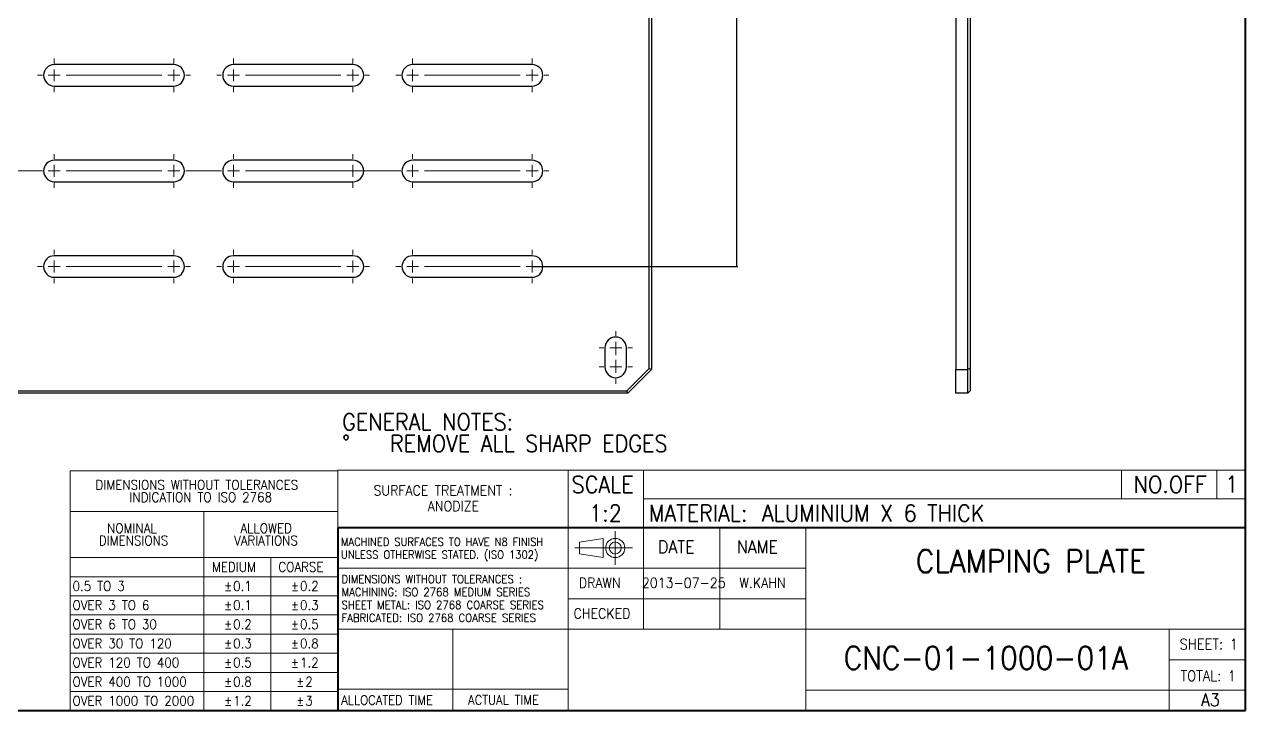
# Model space of a CAD drawing. Header units: millimetres. Extents: x 15 to 913, y -15 to 331.
# Drawn here: x 159.4 to 415, y 5 to 148.5 of the extents above; entities that cross this region are included whole.
import ezdxf

# ---------------------------------------------------------------- set-up
doc = ezdxf.new("R2010")
doc.units = ezdxf.units.MM
doc.header["$PDSIZE"] = -1
doc.linetypes.add('CENTERX2', pattern=[100, 64, -12, 12, -12])
doc.layers.get('0').update_dxf_attribs({"true_color": 0xffffff})
doc.styles.add('textstyle0', font='standard')
doc.styles.add('textstyle1', font='standard')
doc.styles.add('textstyle10', font='standard')
doc.styles.add('textstyle11', font='standard')
doc.styles.add('textstyle12', font='standard')
doc.styles.add('textstyle13', font='standard')
doc.styles.add('textstyle14', font='standard')
doc.styles.add('textstyle15', font='standard')
doc.styles.add('textstyle16', font='standard')
doc.styles.add('textstyle17', font='standard')
doc.styles.add('textstyle18', font='standard')
doc.styles.add('textstyle19', font='standard')
doc.styles.add('textstyle2', font='standard')
doc.styles.add('textstyle20', font='standard')
doc.styles.add('textstyle21', font='standard')
doc.styles.add('textstyle22', font='standard')
doc.styles.add('textstyle23', font='standard')
doc.styles.add('textstyle24', font='standard')
doc.styles.add('textstyle25', font='standard')
doc.styles.add('textstyle26', font='standard')
doc.styles.add('textstyle27', font='standard')
doc.styles.add('textstyle28', font='standard')
doc.styles.add('textstyle29', font='standard')
doc.styles.add('textstyle3', font='standard')
doc.styles.add('textstyle30', font='standard')
doc.styles.add('textstyle31', font='standard')
doc.styles.add('textstyle32', font='standard')
doc.styles.add('textstyle33', font='standard')
doc.styles.add('textstyle34', font='standard')
doc.styles.add('textstyle35', font='standard')
doc.styles.add('textstyle36', font='standard')
doc.styles.add('textstyle37', font='standard')
doc.styles.add('textstyle38', font='standard')
doc.styles.add('textstyle39', font='standard')
doc.styles.add('textstyle4', font='standard')
doc.styles.add('textstyle40', font='standard')
doc.styles.add('textstyle41', font='standard')
doc.styles.add('textstyle42', font='standard')
doc.styles.add('textstyle43', font='standard')
doc.styles.add('textstyle44', font='standard')
doc.styles.add('textstyle45', font='standard')
doc.styles.add('textstyle46', font='standard')
doc.styles.add('textstyle47', font='standard')
doc.styles.add('textstyle48', font='standard')
doc.styles.add('textstyle49', font='standard')
doc.styles.add('textstyle5', font='standard')
doc.styles.add('textstyle50', font='standard')
doc.styles.add('textstyle51', font='standard')
doc.styles.add('textstyle6', font='standard')
doc.styles.add('textstyle7', font='standard')
doc.styles.add('textstyle74', font='standard')
doc.styles.add('textstyle75', font='standard')
doc.styles.add('textstyle76', font='standard')
doc.styles.add('textstyle77', font='standard')
doc.styles.add('textstyle78', font='standard')
doc.styles.add('textstyle79', font='standard')
doc.styles.add('textstyle8', font='standard')
doc.styles.add('textstyle80', font='standard')
doc.styles.add('textstyle81', font='standard')
doc.styles.add('textstyle82', font='standard')
doc.styles.add('textstyle83', font='standard')
doc.styles.add('textstyle84', font='standard')
doc.styles.add('textstyle85', font='standard')
doc.styles.add('textstyle86', font='standard')
doc.styles.add('textstyle87', font='standard')
doc.styles.add('textstyle88', font='standard')
doc.styles.add('textstyle89', font='standard')
doc.styles.add('textstyle9', font='standard')
doc.styles.add('textstyle90', font='standard')
doc.styles.add('textstyle91', font='standard')
doc.styles.add('textstyle92', font='standard')
doc.styles.add('textstyle93', font='standard')
doc.styles.add('textstyle94', font='standard')
doc.dimstyles.new('QCADDimStyle', dxfattribs={"dimtxt": 3.5, "dimasz": 2.5, "dimexe": 1, "dimexo": 0, "dimgap": 1.524, "dimtad": 1, "dimtoh": 1, "dimdec": 4, "dimzin": 0, "dimdsep": 46, "dimtxsty": 'Standard', "dimcen": 0.09, "dimadec": 0, "dimazin": 0, "dimtfac": 1, "dimtdec": 4, "dimtofl": 0, "dimtmove": 0, "dimatfit": 3, "dimfxl": 1, "dimtolj": 1, "dimtzin": 0, "dimarcsym": 0})

# ---------------------------------------------------------------- blocks, each defined once
blk = doc.blocks.new('SW_NOTE_0')
at = {"color": 0, "linetype": 'Continuous', "lineweight": 0, "char_height": 3.5, "attachment_point": 1}
for s, insert, style in [('GENERAL NOTES:', (0, 4.51), 'textstyle0'), ('%%d', (0, -0.01), 'textstyle2'), ('REMOVE ALL SHARP EDGES', (10, -0.01), 'textstyle1')]:
    blk.add_mtext(s, dxfattribs=dict(at, insert=insert, style=style))
blk = doc.blocks.new('SW_NOTE_1')
at = {"color": 0, "linetype": 'Continuous', "lineweight": 0, "char_height": 1.7, "attachment_point": 1}
for s, insert, style in [('DIMENSIONS WITHOUT TOLERANCES :', (0, 2.19), 'textstyle3'), ('MACHINING: ISO 2768 MEDIUM SERIES', (0, -0.51), 'textstyle4'), ('SHEET METAL: ISO 2768 COARSE SERIES', (0, -3.21), 'textstyle5'), ('FABRICATED: ISO 2768 COARSE SERIES', (0, -5.91), 'textstyle6')]:
    blk.add_mtext(s, dxfattribs=dict(at, insert=insert, style=style))
blk = doc.blocks.new('SW_NOTE_2')
at = {"color": 0, "linetype": 'Continuous', "lineweight": 0, "char_height": 1.67, "attachment_point": 1}
for s, insert, style in [('MACHINED SURFACES TO HAVE N8 FINISH', (0, 2.15), 'textstyle7'), ('UNLESS OTHERWISE STATED. (ISO 1302)', (0, -0.52), 'textstyle8')]:
    blk.add_mtext(s, dxfattribs=dict(at, insert=insert, style=style))
blk = doc.blocks.new('SW_TABLEANNOTATION_0')
at = {"color": 0, "linetype": 'Continuous', "lineweight": 0}
for p, q in [((0, 0), (0, -50.13)), ((56, 0), (0, 0)), ((56, -50.13), (56, 0)), ((0, -8.5), (56, -8.5)), ((28, -8.5), (28, -50.13)), ((0, -18.12), (56, -18.12)), ((42, -18.12), (42, -50.13)), ((0, -22.13), (56, -22.13)), ((0, -26.13), (56, -26.13)), ((0, -30.13), (56, -30.13)), ((0, -34.12), (56, -34.12)), ((0, -38.13), (56, -38.13)), ((0, -42.13), (56, -42.13)), ((0, -46.13), (56, -46.13)), ((0, -50.13), (56, -50.13))]:
    blk.add_line(p, q, dxfattribs=at)
at = {"color": 0, "linetype": 'Continuous', "lineweight": 0, "char_height": 2, "attachment_point": 1}
for s, insert, style in [('DIMENSIONS WITHOUT TOLERANCES', (5.31, -1.92), 'textstyle9'), ('INDICATION TO ISO 2768', (12.42, -4.51), 'textstyle10'), ('NOMINAL', (7.74, -10.99), 'textstyle11'), ('ALLOWED', (35.64, -10.99), 'textstyle13'), ('DIMENSIONS', (6.01, -13.57), 'textstyle12'), ('VARIATIONS', (34.3, -13.57), 'textstyle14'), ('MEDIUM', (29.67, -19.09), 'textstyle15'), ('COARSE', (43.58, -19.09), 'textstyle16'), ('0.5 TO 3', (0.5, -23.09), 'textstyle17'), ('%%p', (32.2, -23.09), 'textstyle18'), ('0.1', (34.11, -23.09), 'textstyle19'), ('%%p', (46.2, -23.09), 'textstyle20'), ('0.2', (48.11, -23.09), 'textstyle21'), ('OVER 3 TO 6', (0.5, -27.09), 'textstyle22'), ('%%p', (32.2, -27.09), 'textstyle23'), ('0.1', (34.11, -27.09), 'textstyle24'), ('%%p', (46.2, -27.09), 'textstyle25'), ('0.3', (48.11, -27.09), 'textstyle26'), ('OVER 6 TO 30', (0.5, -31.09), 'textstyle27'), ('%%p', (32.2, -31.09), 'textstyle28'), ('0.2', (34.11, -31.09), 'textstyle29'), ('%%p', (46.2, -31.09), 'textstyle30'), ('0.5', (48.11, -31.09), 'textstyle31'), ('OVER 30 TO 120', (0.5, -35.09), 'textstyle32'), ('%%p', (32.2, -35.09), 'textstyle33'), ('0.3', (34.11, -35.09), 'textstyle34'), ('%%p', (46.2, -35.09), 'textstyle35'), ('0.8', (48.11, -35.09), 'textstyle36'), ('OVER 120 TO 400', (0.5, -39.09), 'textstyle37'), ('%%p', (32.2, -39.09), 'textstyle38'), ('0.5', (34.11, -39.09), 'textstyle39'), ('%%p', (46.2, -39.09), 'textstyle40'), ('1.2', (48.11, -39.09), 'textstyle41'), ('OVER 400 TO 1000', (0.5, -43.09), 'textstyle42'), ('%%p', (32.2, -43.09), 'textstyle43'), ('0.8', (34.11, -43.09), 'textstyle44'), ('%%p', (47.31, -43.09), 'textstyle45'), ('2', (49.21, -43.09), 'textstyle46'), ('OVER 1000 TO 2000', (0.5, -47.09), 'textstyle47'), ('%%p', (32.2, -47.09), 'textstyle48'), ('1.2', (34.11, -47.09), 'textstyle49'), ('%%p', (47.31, -47.09), 'textstyle50'), ('3', (49.21, -47.09), 'textstyle51')]:
    blk.add_mtext(s, dxfattribs=dict(at, insert=insert, style=style))
blk = doc.blocks.new('*D63')
at = {"color": 0, "linetype": 'Continuous', "lineweight": -2}
for p, q in [((265.75, 217.86), (308.72, 217.86)), ((308.54, 217.68), (308.54, 158.04)), ((308.54, 98.04), (308.54, 157.68)), ((265.75, 97.86), (308.72, 97.86))]:
    blk.add_line(p, q, dxfattribs=at)
at = {"color": 0}
for points in [[(308.57, 217.68), (308.51, 217.68), (308.54, 217.86)], [(308.51, 98.04), (308.57, 98.04), (308.54, 97.86)]]:
    blk.add_solid(points, dxfattribs=at)
at = {"layer": 'Defpoints', "color": 0}
for p in [(265.68, 217.86), (265.68, 97.86), (308.54, 97.86)]:
    blk.add_point(p, dxfattribs=at)
at = {"color": 0, "lineweight": 0, "insert": (308.54, 157.86), "char_height": 0.18, "attachment_point": 5}
blk.add_mtext('\\A1;40x6=240.0000', dxfattribs=at)
blk = doc.blocks.new('SW_CENTERMARKSYMBOL_5')
at = {"color": 0, "linetype": 'Continuous', "lineweight": 0}
for p, q in [((-25, 2.5), (-25, 3.5)), ((0, 2.5), (0, 3.5)), ((-25, 0), (-25, 1.25)), ((-22.5, 0), (-2.5, 0)), ((-2.5, 0), (-22.5, 0)), ((0, 0), (-1.25, 0)), ((0, 0), (0, 1.25)), ((0, 0), (0, -1.25)), ((0, 0), (1.25, 0)), ((2.5, 0), (3.5, 0)), ((-27.5, 0), (-28.5, 0)), ((-25, 0), (-26.25, 0)), ((-25, 0), (-25, -1.25)), ((-25, 0), (-23.75, 0)), ((-25, -2.5), (-25, -3.5)), ((-22.5, 0), (-21.5, 0)), ((-2.5, 0), (-3.5, 0)), ((0, -2.5), (0, -3.5))]:
    blk.add_line(p, q, dxfattribs=at)
blk = doc.blocks.new('SW_CENTERMARKSYMBOL_6')
at = {"color": 0, "linetype": 'Continuous', "lineweight": 0}
for p, q in [((-25, 2.5), (-25, 3.5)), ((0, 2.5), (0, 3.5)), ((-25, 0), (-25, 1.25)), ((-22.5, 0), (-2.5, 0)), ((-2.5, 0), (-22.5, 0)), ((0, 0), (-1.25, 0)), ((0, 0), (0, 1.25)), ((0, 0), (0, -1.25)), ((0, 0), (1.25, 0)), ((2.5, 0), (3.5, 0)), ((-27.5, 0), (-28.5, 0)), ((-25, 0), (-26.25, 0)), ((-25, 0), (-25, -1.25)), ((-25, 0), (-23.75, 0)), ((-25, -2.5), (-25, -3.5)), ((-22.5, 0), (-21.5, 0)), ((-2.5, 0), (-3.5, 0)), ((0, -2.5), (0, -3.5))]:
    blk.add_line(p, q, dxfattribs=at)
blk = doc.blocks.new('SW_CENTERMARKSYMBOL_7')
at = {"color": 0, "linetype": 'Continuous', "lineweight": 0}
for p, q in [((-25, 2.5), (-25, 3.5)), ((0, 2.5), (0, 3.5)), ((-25, 0), (-25, 1.25)), ((0, 0), (-1.25, 0)), ((0, 0), (0, 1.25)), ((0, 0), (0, -1.25)), ((0, 0), (1.25, 0)), ((2.5, 0), (3.5, 0)), ((-27.5, 0), (-28.5, 0)), ((-25, 0), (-26.25, 0)), ((-25, 0), (-25, -1.25)), ((-25, 0), (-23.75, 0)), ((-25, -2.5), (-25, -3.5)), ((-22.5, 0), (-21.5, 0)), ((-22.5, 0), (-2.5, 0)), ((-2.5, 0), (-22.5, 0)), ((-2.5, 0), (-3.5, 0)), ((0, -2.5), (0, -3.5))]:
    blk.add_line(p, q, dxfattribs=at)
blk = doc.blocks.new('SW_CENTERMARKSYMBOL_17')
at = {"color": 0, "linetype": 'Continuous', "lineweight": 0}
for p, q in [((0, 2.5), (0, 3.5)), ((25, 2.5), (25, 3.5)), ((-2.5, 0), (-3.5, 0)), ((0, 0), (-1.25, 0)), ((0, 0), (0, 1.25)), ((0, 0), (0, -1.25)), ((0, 0), (1.25, 0)), ((2.5, 0), (3.5, 0)), ((2.5, 0), (22.5, 0)), ((22.5, 0), (21.5, 0)), ((25, 0), (23.75, 0)), ((25, 0), (25, 1.25)), ((25, 0), (25, -1.25)), ((25, 0), (26.25, 0)), ((27.5, 0), (28.5, 0)), ((0, -2.5), (0, -3.5)), ((25, -2.5), (25, -3.5))]:
    blk.add_line(p, q, dxfattribs=at)
blk = doc.blocks.new('SW_CENTERMARKSYMBOL_18')
at = {"color": 0, "linetype": 'Continuous', "lineweight": 0}
for p, q in [((-37.5, 2.5), (-37.5, 3.5)), ((-12.5, 2.5), (-12.5, 3.5)), ((0, 2.5), (0, 3.5)), ((25, 2.5), (25, 3.5)), ((37.5, 2.5), (37.5, 3.5)), ((62.5, 2.5), (62.5, 3.5)), ((75, 2.5), (75, 3.5)), ((100, 2.5), (100, 3.5)), ((112.5, 2.5), (112.5, 3.5)), ((137.5, 2.5), (137.5, 3.5)), ((-37.5, 0), (-37.5, 1.25)), ((-12.5, 0), (-12.5, 1.25)), ((-2.5, 0), (-3.5, 0)), ((0, 0), (-1.25, 0)), ((0, 0), (0, 1.25)), ((0, 0), (0, -1.25)), ((0, 0), (1.25, 0)), ((2.5, 0), (3.5, 0)), ((2.5, 0), (22.5, 0)), ((22.5, 0), (21.5, 0)), ((25, 0), (23.75, 0)), ((25, 0), (25, 1.25)), ((25, 0), (25, -1.25)), ((25, 0), (26.25, 0)), ((27.5, 0), (28.5, 0)), ((27.5, 0), (35, 0)), ((35, 0), (34, 0)), ((37.5, 0), (36.25, 0)), ((37.5, 0), (37.5, 1.25)), ((37.5, 0), (37.5, -1.25)), ((37.5, 0), (38.75, 0)), ((40, 0), (41, 0)), ((40, 0), (60, 0)), ((60, 0), (59, 0)), ((62.5, 0), (61.25, 0)), ((62.5, 0), (62.5, 1.25)), ((62.5, 0), (62.5, -1.25)), ((62.5, 0), (63.75, 0)), ((65, 0), (66, 0)), ((65, 0), (72.5, 0)), ((72.5, 0), (71.5, 0)), ((75, 0), (73.75, 0)), ((75, 0), (75, 1.25)), ((75, 0), (75, -1.25)), ((75, 0), (76.25, 0)), ((77.5, 0), (78.5, 0)), ((77.5, 0), (97.5, 0)), ((77.5, 0), (110, 0)), ((97.5, 0), (96.5, 0)), ((100, 0), (98.75, 0)), ((100, 0), (100, 1.25)), ((100, 0), (100, -1.25)), ((100, 0), (101.25, 0)), ((102.5, 0), (103.5, 0)), ((102.5, 0), (110, 0)), ((110, 0), (109, 0)), ((112.5, 0), (111.25, 0)), ((112.5, 0), (112.5, 1.25)), ((112.5, 0), (112.5, -1.25)), ((112.5, 0), (113.75, 0)), ((115, 0), (116, 0)), ((115, 0), (135, 0)), ((135, 0), (134, 0)), ((137.5, 0), (136.25, 0)), ((137.5, 0), (137.5, 1.25)), ((137.5, 0), (137.5, -1.25)), ((137.5, 0), (138.75, 0)), ((140, 0), (141, 0)), ((-40, 0), (-41, 0)), ((-37.5, 0), (-38.75, 0)), ((-37.5, 0), (-37.5, -1.25)), ((-37.5, 0), (-36.25, 0)), ((-37.5, -2.5), (-37.5, -3.5)), ((-35, 0), (-34, 0)), ((-35, 0), (-15, 0)), ((-15, 0), (-16, 0)), ((-12.5, 0), (-13.75, 0)), ((-12.5, 0), (-12.5, -1.25)), ((-12.5, 0), (-11.25, 0)), ((-12.5, -2.5), (-12.5, -3.5)), ((-10, 0), (-9, 0)), ((-10, 0), (-2.5, 0)), ((0, -2.5), (0, -3.5)), ((25, -2.5), (25, -3.5)), ((37.5, -2.5), (37.5, -3.5)), ((62.5, -2.5), (62.5, -3.5)), ((75, -2.5), (75, -3.5)), ((100, -2.5), (100, -3.5)), ((112.5, -2.5), (112.5, -3.5)), ((137.5, -2.5), (137.5, -3.5))]:
    blk.add_line(p, q, dxfattribs=at)
blk = doc.blocks.new('SW_CENTERMARKSYMBOL_19')
at = {"color": 0, "linetype": 'Continuous', "lineweight": 0}
for p, q in [((0, 2.5), (0, 3.5)), ((25, 2.5), (25, 3.5)), ((-2.5, 0), (-3.5, 0)), ((0, 0), (-1.25, 0)), ((0, 0), (0, 1.25)), ((0, 0), (0, -1.25)), ((0, 0), (1.25, 0)), ((2.5, 0), (3.5, 0)), ((2.5, 0), (22.5, 0)), ((22.5, 0), (21.5, 0)), ((25, 0), (23.75, 0)), ((25, 0), (25, 1.25)), ((25, 0), (25, -1.25)), ((25, 0), (26.25, 0)), ((27.5, 0), (28.5, 0)), ((0, -2.5), (0, -3.5)), ((25, -2.5), (25, -3.5))]:
    blk.add_line(p, q, dxfattribs=at)
blk = doc.blocks.new('SW_CENTERMARKSYMBOL_20')
at = {"color": 0, "linetype": 'Continuous', "lineweight": 0}
for p, q in [((0, 2.5), (0, 3.5)), ((25, 2.5), (25, 3.5)), ((-2.5, 0), (-3.5, 0)), ((0, 0), (-1.25, 0)), ((0, 0), (0, 1.25)), ((0, 0), (0, -1.25)), ((0, 0), (1.25, 0)), ((2.5, 0), (3.5, 0)), ((2.5, 0), (22.5, 0)), ((22.5, 0), (21.5, 0)), ((25, 0), (23.75, 0)), ((25, 0), (25, 1.25)), ((25, 0), (25, -1.25)), ((25, 0), (26.25, 0)), ((27.5, 0), (28.5, 0)), ((0, -2.5), (0, -3.5)), ((25, -2.5), (25, -3.5))]:
    blk.add_line(p, q, dxfattribs=at)
blk = doc.blocks.new('SW_CENTERMARKSYMBOL_31')
at = {"color": 0, "linetype": 'Continuous', "lineweight": 0}
for p, q in [((-25, 2.5), (-25, 3.5)), ((0, 2.5), (0, 3.5)), ((-25, 0), (-25, 1.25)), ((-2.5, 0), (-22.5, 0)), ((0, 0), (-1.25, 0)), ((0, 0), (0, 1.25)), ((0, 0), (0, -1.25)), ((0, 0), (1.25, 0)), ((2.5, 0), (3.5, 0)), ((-27.5, 0), (-28.5, 0)), ((-25, 0), (-26.25, 0)), ((-25, 0), (-25, -1.25)), ((-25, 0), (-23.75, 0)), ((-25, -2.5), (-25, -3.5)), ((-22.5, 0), (-21.5, 0)), ((-2.5, 0), (-3.5, 0)), ((0, -2.5), (0, -3.5))]:
    blk.add_line(p, q, dxfattribs=at)
blk = doc.blocks.new('SW_CENTERMARKSYMBOL_33')
at = {"color": 0, "linetype": 'Continuous', "lineweight": 0}
for p, q in [((0, 2.5), (0, 3.5)), ((0, 0), (-1.25, 0)), ((0, 0), (0, 1.25)), ((0, 0), (1.25, 0)), ((0, 0), (0, -1.25)), ((2.5, 0), (3.5, 0)), ((-2.5, 0), (-3.5, 0)), ((0, -1.5), (0, -0.5)), ((0, -2.5), (0, -3.5)), ((-2.5, -4), (-3.5, -4)), ((0, -4), (-1.25, -4)), ((0, -4), (0, -2.75)), ((0, -4), (1.25, -4)), ((0, -4), (0, -5.25)), ((2.5, -4), (3.5, -4)), ((0, -6.5), (0, -7.5))]:
    blk.add_line(p, q, dxfattribs=at)

msp = doc.modelspace()

# ---------------------------------------------------------------- linework, layer by layer
at = {"color": 7, "linetype": 'Continuous', "lineweight": 40, "true_color": 0xffffff}
for p, q in [((415, 5), (415, 292)), ((415, 43.25), (225, 43.25)), ((225, 43.25), (225, 5)), ((15, 5), (415, 5))]:
    msp.add_line(p, q, dxfattribs=at)
at = {"color": 7, "linetype": 'Continuous', "lineweight": 30, "true_color": 0xffffff}
for p, q in [((290.184446, 76.566907), (290.184446, 239.152687)), ((290.68444, 239.359799), (290.68444, 76.359796)), ((354.345808, 239.359799), (354.345808, 76.359796)), ((356.845808, 76.359796), (356.845808, 239.359799)), ((357.345808, 239.152687), (357.345808, 76.566907)), ((190.684443, 140.109797), (165.684442, 140.109797)), ((228.184443, 140.109797), (203.184443, 140.109797)), ((265.684441, 140.109797), (240.684443, 140.109797)), ((165.684442, 135.609797), (190.684443, 135.609797)), ((203.184443, 135.609797), (228.184443, 135.609797)), ((240.684443, 135.609797), (265.684441, 135.609797)), ((190.684443, 120.109799), (165.684442, 120.109799)), ((228.184443, 120.109799), (203.184443, 120.109799)), ((265.684441, 120.109799), (240.684443, 120.109799)), ((165.684442, 115.609797), (190.684443, 115.609797)), ((203.184443, 115.609797), (228.184443, 115.609797)), ((240.684443, 115.609797), (265.684441, 115.609797)), ((190.684443, 100.109796), (165.684442, 100.109796)), ((228.184443, 100.109796), (203.184443, 100.109796)), ((265.684441, 100.109796), (240.684443, 100.109796)), ((165.684442, 95.609798), (190.684443, 95.609798)), ((203.184443, 95.609798), (228.184443, 95.609798)), ((240.684443, 95.609798), (265.684441, 95.609798)), ((280.934446, 80.859798), (280.934446, 76.859797)), ((285.43444, 76.859797), (285.43444, 80.859798)), ((285.477333, 71.859794), (290.184446, 76.566907)), ((290.68444, 76.359796), (285.684444, 71.359801)), ((290.68444, 76.359796), (290.184446, 76.566907)), ((354.345808, 76.359796), (356.845808, 76.359796)), ((354.345808, 71.359801), (354.345808, 76.359796)), ((357.345808, 76.566907), (356.845808, 76.359796)), ((356.845808, 71.359801), (356.845808, 76.359796)), ((357.345808, 76.566907), (357.345808, 71.859794)), ((70.891552, 71.859794), (285.477333, 71.859794)), ((285.684444, 71.359801), (285.477333, 71.859794)), ((357.345808, 71.859794), (356.845808, 71.359801)), ((285.684444, 71.359801), (70.684441, 71.359801)), ((356.845808, 71.359801), (354.345808, 71.359801))]:
    msp.add_line(p, q, dxfattribs=at)
at = {"color": 7, "linetype": 'Continuous', "lineweight": 0, "true_color": 0xffffff}
for p, q in [((273.2, 55.25), (225, 55.25)), ((225, 55.25), (225, 43.25)), ((273.2, 43.25), (273.2, 55.25)), ((273.2, 55.25), (322, 55.25)), ((289, 55.25), (289, 43.25)), ((322, 55.25), (415, 55.25)), ((389, 55.25), (389, 49.25)), ((409, 55.25), (409, 49.25)), ((289, 49.25), (415, 49.25)), ((225, 43.25), (225, 5)), ((273.2, 43.25), (273.2, 5)), ((275.580391, 40.250897), (280.580391, 41.000897)), ((280.580391, 41.000897), (280.580391, 37.000897)), ((289, 43.25), (289, 22)), ((305, 22), (305, 43.25)), ((323, 5), (323, 43.25)), ((275.580391, 40.250897), (275.580391, 37.750897)), ((275.580391, 37.750897), (280.580391, 37.000897)), ((273.2, 34.75), (225, 34.75)), ((323, 34.75), (273.2, 34.75)), ((323, 28.375), (273.2, 28.375)), ((273.2, 22), (225, 22)), ((249.1, 22), (249.1, 5)), ((323, 22), (273.2, 22)), ((415, 22), (323, 22)), ((399, 5), (399, 22)), ((399, 15.625), (415, 15.625)), ((225, 9.5), (273.2, 9.5)), ((415, 9.25), (323, 9.25))]:
    msp.add_line(p, q, dxfattribs=at)
at = {"color": 7, "linetype": 'CENTERX2', "lineweight": 0, "true_color": 0xffffff}
for p, q in [((283.080391, 35.50004), (283.080391, 42.50004)), ((274.654575, 39), (286.664244, 39))]:
    msp.add_line(p, q, dxfattribs=at)
at = {"color": 7, "linetype": 'Continuous', "lineweight": 0, "true_color": 0xffffff}
for radius in [2, 1.25]:
    msp.add_circle((283.080391, 39.000897), radius, dxfattribs=at)
at = {"color": 7, "linetype": 'Continuous', "lineweight": 30, "true_color": 0xffffff}
for centre, start, end in [((165.684443, 137.859797), 90, 270), ((190.684443, 137.859797), 270, 90), ((203.184443, 137.859797), 90, 270), ((228.184443, 137.859797), 270, 90), ((240.684443, 137.859797), 90, 270), ((265.684443, 137.859797), 270, 90), ((165.684443, 117.859797), 90, 270), ((190.684443, 117.859797), 270, 90), ((203.184443, 117.859797), 90, 270), ((228.184443, 117.859797), 270, 90), ((240.684443, 117.859797), 90, 270), ((265.684443, 117.859797), 270, 90), ((165.684443, 97.859797), 90, 270), ((190.684443, 97.859797), 270, 90), ((203.184443, 97.859797), 90, 270), ((228.184443, 97.859797), 270, 90), ((240.684443, 97.859797), 90, 270), ((265.684443, 97.859797), 270, 90), ((283.184443, 80.859797), 0, 180), ((283.184443, 76.859797), 180, 0)]:
    msp.add_arc(centre, 2.25, start, end, dxfattribs=at)

# ---------------------------------------------------------------- block references
at = {"color": 7, "linetype": 'Continuous', "lineweight": 0, "true_color": 0xffffff}
for name, p in [('SW_CENTERMARKSYMBOL_31', (190.684443, 137.859797)), ('SW_CENTERMARKSYMBOL_17', (203.184443, 137.859797)), ('SW_CENTERMARKSYMBOL_7', (265.684443, 137.859797)), ('SW_CENTERMARKSYMBOL_18', (128.184443, 117.859797)), ('SW_CENTERMARKSYMBOL_6', (265.684443, 117.859797)), ('SW_CENTERMARKSYMBOL_20', (165.684443, 97.859797)), ('SW_CENTERMARKSYMBOL_19', (203.184443, 97.859797)), ('SW_CENTERMARKSYMBOL_5', (265.684443, 97.859797)), ('SW_CENTERMARKSYMBOL_33', (283.184443, 80.859797)), ('SW_NOTE_0', (225.930498, 62.62699)), ('SW_TABLEANNOTATION_0', (169, 55.125)), ('SW_NOTE_2', (225.693594, 38.966703)), ('SW_NOTE_1', (225.800383, 31.151104))]:
    msp.add_blockref(name, p, dxfattribs=at)

# ---------------------------------------------------------------- texts
for s, insert, char_height, attachment_point, style in [('SCALE', (273.965171, 54.020619), 3.5, 1, 'textstyle78'), ('NO.OFF', (399.214792, 54.044187), 3.5, 2, 'textstyle81'), ('1', (412.123055, 54.083215), 3.5, 2, 'textstyle91'), ('SURFACE TREATMENT :', (232.490119, 52.101561), 2.11666667, 1, 'textstyle94'), ('ANODIZE', (249.219334, 48.826361), 2.1166667, 2, 'textstyle89'), ('1:2', (281.036881, 48.043968), 3.5, 2, 'textstyle86'), ('MATERIAL:', (290.117584, 48.056384), 3.5, 1, 'textstyle93'), ('ALUMINIUM X 6 THICK', (313.78354, 48.047651), 3.5, 1, 'textstyle85'), ('DATE', (292.023716, 40.5675), 2.6458333, 1, 'textstyle74'), ('NAME', (308.537838, 40.545678), 2.6458333, 1, 'textstyle75'), ('CLAMPING PLATE', (370.079772, 38.612701), 4.7625, 2, 'textstyle80'), ('DRAWN', (275.456094, 32.778786), 2.1166667, 1, 'textstyle76'), ('2013-07-25', (297.417934, 32.775421), 2.1166667, 2, 'textstyle92'), ('W.KAHN', (313.913655, 32.760782), 2.1166667, 2, 'textstyle84'), ('CHECKED', (274.362937, 26.373464), 2.1166667, 1, 'textstyle77'), ('CNC-01-1000-01A', (360.652846, 18.383191), 4.7625, 2, 'textstyle79'), ('SHEET: 1', (407.280206, 19.981428), 2.2, 2, 'textstyle82'), ('TOTAL: 1', (407.19834, 13.369964), 2.2, 2, 'textstyle90'), ('ALLOCATED TIME', (225.739376, 8.177712), 1.95, 1, 'textstyle87'), ('ACTUAL TIME', (252.274571, 8.185668), 1.95, 1, 'textstyle88'), ('A3', (407.620344, 8.58756), 2.6458333, 2, 'textstyle83')]:
    msp.add_mtext(s, dxfattribs=dict(at, insert=insert, char_height=char_height, attachment_point=attachment_point, style=style))

# ---------------------------------------------------------------- dimensions: what is measured, and where the dimension line sits
dim = msp.add_linear_dim(base=(308.538574, 97.859797), p1=(265.684443, 217.859797), p2=(265.684443, 97.859797), angle=90, text='40x6=<>', dimstyle='QCADDimStyle', override={"dimtxt": 0.18, "dimasz": 0.18, "dimexe": 0.18, "dimexo": 0.0625, "dimgap": 0.09, "dimtad": 0, "dimtih": 1, "dimlfac": 2, "dimtmove": 2}, dxfattribs=at)
dim.commit()
dim.dimension.update_dxf_attribs({"geometry": '*D63', "text_midpoint": (308.538574, 157.859797), "dimtype": 160})

doc.saveas('drawing.dxf')
